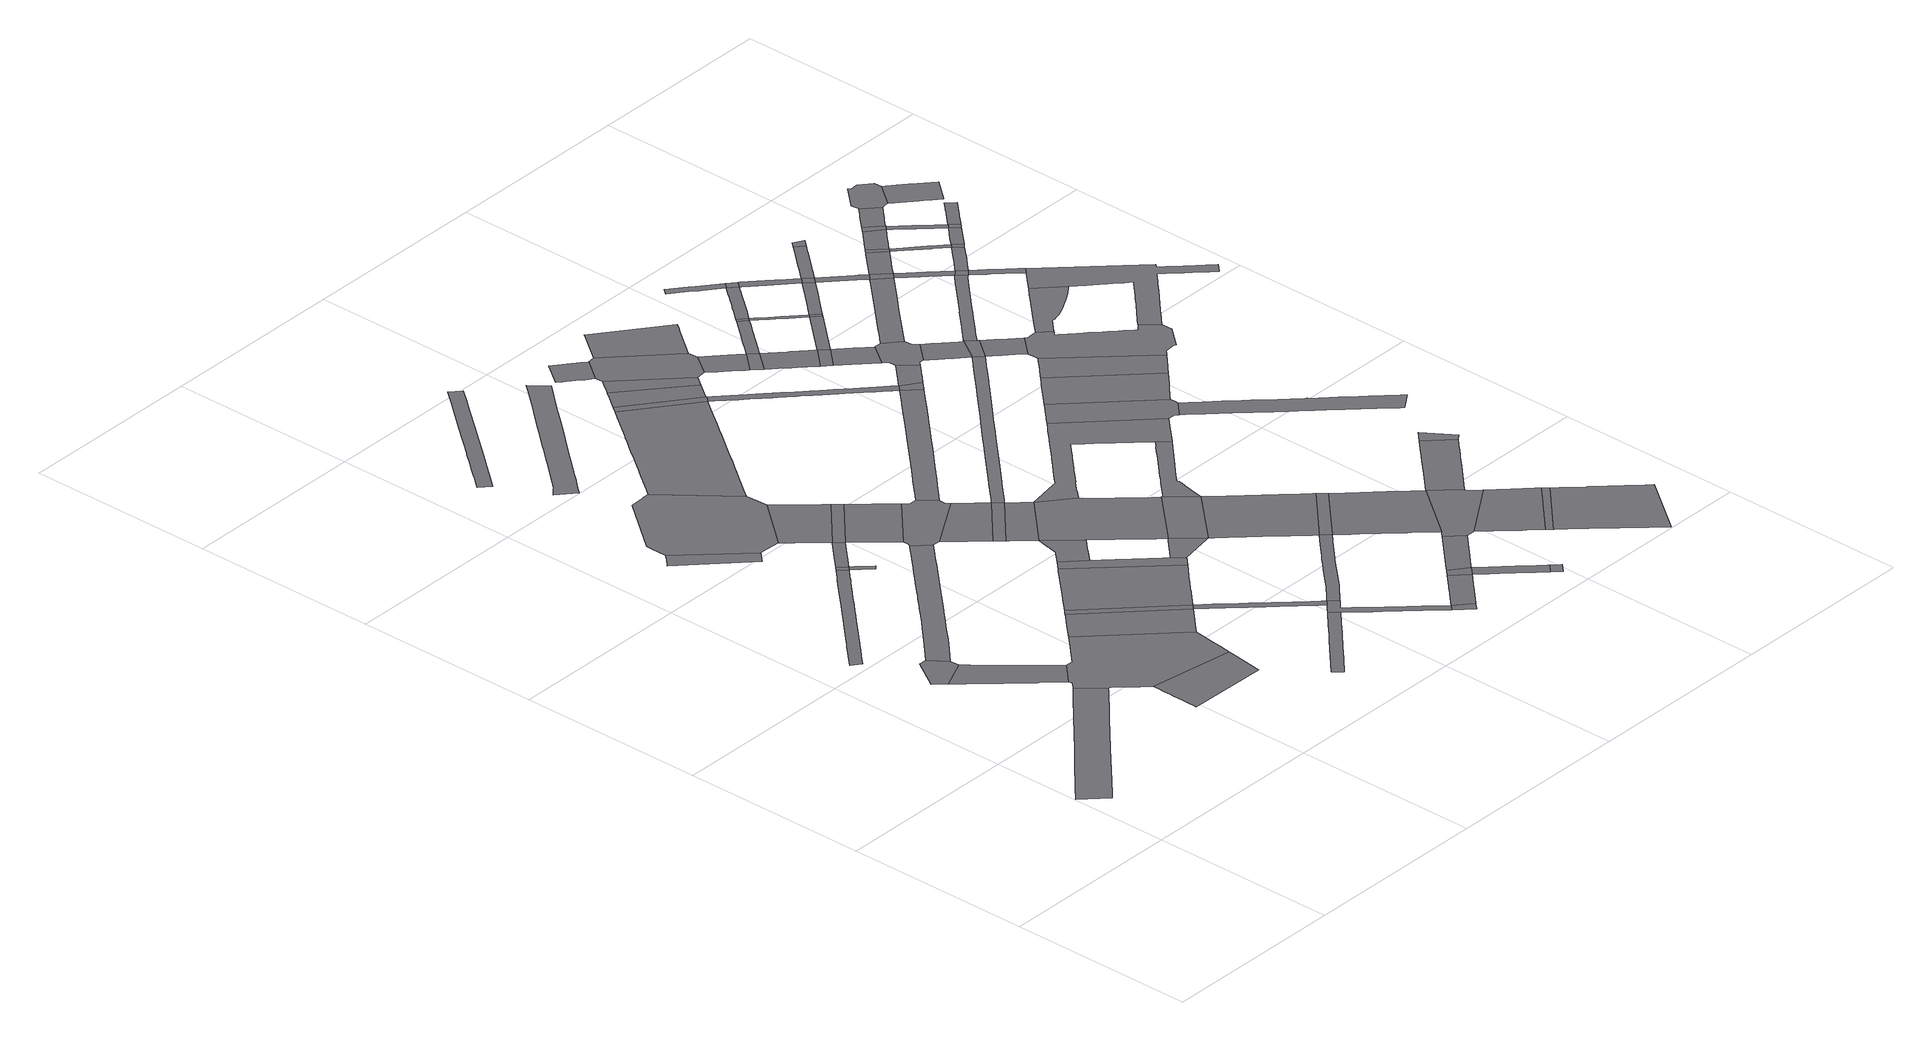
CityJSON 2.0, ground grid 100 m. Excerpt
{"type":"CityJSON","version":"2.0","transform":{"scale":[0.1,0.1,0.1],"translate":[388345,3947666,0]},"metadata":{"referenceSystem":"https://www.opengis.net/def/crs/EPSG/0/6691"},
"CityObjects":{
"road1":{"type":"Road","attributes":{"RoadStructureAttribute.sectionType":"1"},"geometry":[{"type":"MultiSurface","lod":"1","boundaries":[[[0,1,2,3,4,5,6,7,8,9,10,11,12,13,14,15,16,17,18,19,20,21,22]]]}]},
"road2":{"type":"Road","geometry":[{"type":"MultiSurface","lod":"1","boundaries":[[[23,24,25,26,27,28,29]]]}]},
"road3":{"type":"Road","attributes":{"RoadStructureAttribute.sectionType":"1"},"geometry":[{"type":"MultiSurface","lod":"1","boundaries":[[[30,31,32,33,34,35,36,37,38,39,28,27,40,41,42,43,44,45,46]]]}]},
"road4":{"type":"Road","attributes":{"RoadStructureAttribute.sectionType":"1"},"geometry":[{"type":"MultiSurface","lod":"1","boundaries":[[[47,48,49,50,51,52,53,54,55,56,57,58,59,60,61,62,63,64,65,66,67,68,69,70,71,72,73,74,75,76,77,78,79,80,81,82,83,84,85,86,87,88]]]}]},
"road5":{"type":"Road","attributes":{"function":"3"},"geometry":[{"type":"MultiSurface","lod":"1","boundaries":[[[89,90,91,92,93,94,95,96,97,98]]]}]},
"road6":{"type":"Road","geometry":[{"type":"MultiSurface","lod":"1","boundaries":[[[99,100,101,102,103,104,105,106,107,108,109,110,111,112,113,114,115,116,117]]]}]},
"road7":{"type":"Road","geometry":[{"type":"MultiSurface","lod":"1","boundaries":[[[118,119,120,121,122,46,45,123,124,125,126,0,22,127,128,129,130,131,132,133,134,135,99,117,136,137,138,139,140]]]}]},
"road8":{"type":"Road","attributes":{"RoadStructureAttribute.sectionType":"1"},"geometry":[{"type":"MultiSurface","lod":"1","boundaries":[[[141,142,143,144,145,146,147,148,149,150,151,152,153,154,155,156,157,158,159,160,161,162,163,164,165,166,167,168,169,23,29,170,171,172,173,174,175,176,177,178,179,180,181,182,183,184]]]}]},
"road9":{"type":"Road","geometry":[{"type":"MultiSurface","lod":"1","boundaries":[[[185,47,88,186]]]}]},
"road10":{"type":"Road","geometry":[{"type":"MultiSurface","lod":"1","boundaries":[[[187,188,189,190,191,186,88]]]}]},
"road11":{"type":"Road","geometry":[{"type":"MultiSurface","lod":"1","boundaries":[[[192,193,194,195,196,197,198,199,89,98,200,201,202,203]]]}]},
"road12":{"type":"Road","attributes":{"function":"3","RoadStructureAttribute.sectionType":"1"},"geometry":[{"type":"MultiSurface","lod":"1","boundaries":[[[204,205,206,207,185,186,208,209,210,211]]]}]},
"road13":{"type":"Road","attributes":{"RoadStructureAttribute.sectionType":"1"},"geometry":[{"type":"MultiSurface","lod":"1","boundaries":[[[212,213,214,215,216,217,118,140,218,219,220,221]]]}]},
"road14":{"type":"Road","geometry":[{"type":"MultiSurface","lod":"1","boundaries":[[[222,223,212,221,224,225]]]}]},
"road15":{"type":"Road","attributes":{"function":"3","RoadStructureAttribute.sectionType":"1"},"geometry":[{"type":"MultiSurface","lod":"1","boundaries":[[[226,227,228,229,230,231,232,233,234,202,201,235,236,237,238,239,240,241]]]}]},
"road16":{"type":"Road","attributes":{"RoadStructureAttribute.sectionType":"1"},"geometry":[{"type":"MultiSurface","lod":"1","boundaries":[[[242,243,244,245,246,247,248,249,250,251,252,253,254,255,256,257,258,259,260,261,262,263,264,265,266]]]}]},
"road17":{"type":"Road","geometry":[{"type":"MultiSurface","lod":"1","boundaries":[[[267,241,240,204,211,268]]]}]},
"road18":{"type":"Road","attributes":{"RoadStructureAttribute.sectionType":"1"},"geometry":[{"type":"MultiSurface","lod":"1","boundaries":[[[269,270,271,272,273,274,275,276,277,278,279,280,281,282,283,284,285,286,287,288,289,290,291,292]]]}]},
"road19":{"type":"Road","geometry":[{"type":"MultiSurface","lod":"1","boundaries":[[[293,294,295,296,297,298,299,300,222,225,301,302,303,304,305,306,307,308,309]]]}]},
"road20":{"type":"Road","attributes":{"function":"3","RoadStructureAttribute.sectionType":"1"},"geometry":[{"type":"MultiSurface","lod":"1","boundaries":[[[310,311,312,313,314,315,316,317,318,319,320,321,268,211]]]}]},
"road21":{"type":"Road","attributes":{"RoadStructureAttribute.sectionType":"1"},"geometry":[{"type":"MultiSurface","lod":"1","boundaries":[[[322,323,324,325,326,327,328,329,330,331,332,333,334,335,336,337,338,339,340,341,342,343,344,345,346,347,348,349,350,351,352,353,354,355,356,357,358,359,360,361,362,363,364]]]}]},
"road22":{"type":"Road","attributes":{"RoadStructureAttribute.sectionType":"1"},"geometry":[{"type":"MultiSurface","lod":"1","boundaries":[[[365,366,367,368,369,370,371,372,373,374,375,376,377,378,379,380,381,382,383,384,385,386,387,388,389,390,391,392,393,394,395,396,397,398,399,224,221]]]}]},
"road23":{"type":"Road","geometry":[{"type":"MultiSurface","lod":"1","boundaries":[[[400,401,402,315,314,403,404,405,141,184,406,407,408,409,410]]]}]},
"road24":{"type":"Road","attributes":{"RoadStructureAttribute.sectionType":"1"},"geometry":[{"type":"MultiSurface","lod":"1","boundaries":[[[411,293,309,412,413,414,415,416,417,418,419,420,421,422,423,424,425,426,427,428,429,430,431]]]}]},
"road25":{"type":"Road","attributes":{"RoadStructureAttribute.sectionType":"1"},"geometry":[{"type":"MultiSurface","lod":"1","boundaries":[[[432,433,434,435,436,437,438,439,440,411,431,441,442,443,444,445,446,447,448,449]]]}]},
"road26":{"type":"Road","attributes":{"function":"3","RoadStructureAttribute.sectionType":"1"},"geometry":[{"type":"MultiSurface","lod":"1","boundaries":[[[450,451,452,453,454,455,456,457,407,406,458,459,460,461]]]}]},
"road27":{"type":"Road","attributes":{"RoadStructureAttribute.sectionType":"1"},"geometry":[{"type":"MultiSurface","lod":"1","boundaries":[[[462,463,464,465,466,467,468,469,470,471,472,473,474,475,476,477,478,479,480,481,482,483,192,203,484,485,486,487,488,489,490,491,492,493,494,495,496,497,498,499]]]}]},
"road28":{"type":"Road","geometry":[{"type":"MultiSurface","lod":"1","boundaries":[[[461,460,500,501,502,503]]]}]},
"road29":{"type":"Road","attributes":{"function":"3","RoadStructureAttribute.sectionType":"1"},"geometry":[{"type":"MultiSurface","lod":"1","boundaries":[[[504,505,506,502,501,507,508,509,510,432,511]]]}]},
"road30":{"type":"Road","geometry":[{"type":"MultiSurface","lod":"1","boundaries":[[[382,381,512,269,292,513,514,515,516,517,518,519,520,521,522,523,524,525,526,527,528,529,530,531,532,533,534]]]}]},
"road31":{"type":"Road","attributes":{"RoadStructureAttribute.sectionType":"1"},"geometry":[{"type":"MultiSurface","lod":"1","boundaries":[[[535,536,537,538,539,413,412,540,541,542]]]}]},
"road32":{"type":"Road","geometry":[{"type":"MultiSurface","lod":"1","boundaries":[[[520,519,543,544,545]]]}]},
"road33":{"type":"Road","geometry":[{"type":"MultiSurface","lod":"1","boundaries":[[[511,432,449,546,547,548,549,550,551,552,553,554,555,556,557,535,558,559,560,561,562,563,564,565,566]]]}]},
"road34":{"type":"Road","attributes":{"RoadStructureAttribute.sectionType":"1"},"geometry":[{"type":"MultiSurface","lod":"1","boundaries":[[[567,568,569,570,571,572,573,574,575,576,577,578,579,580,581,582,534,533,583,584,585,586,587,588,589,590,591,592,593]]]}]},
"road35":{"type":"Road","geometry":[{"type":"MultiSurface","lod":"1","boundaries":[[[594,462,499,595,596]]]}]},
"road36":{"type":"Road","attributes":{"RoadStructureAttribute.sectionType":"1"},"geometry":[{"type":"MultiSurface","lod":"1","boundaries":[[[597,598,599,600,601,602,520,545,603,604,605,606,607,608]]]}]},
"road37":{"type":"Road","attributes":{"function":"3","RoadStructureAttribute.sectionType":"1"},"geometry":[{"type":"MultiSurface","lod":"1","boundaries":[[[609,610,611,612,594,596,613]]]}]},
"road38":{"type":"Road","attributes":{"RoadStructureAttribute.sectionType":"1"},"geometry":[{"type":"MultiSurface","lod":"1","boundaries":[[[614,615,616,617,618,619,620,621,622,623]]]}]},
"road39":{"type":"Road","geometry":[{"type":"MultiSurface","lod":"1","boundaries":[[[624,558,535,542,625,626]]]}]},
"road40":{"type":"Road","attributes":{"function":"3"},"geometry":[{"type":"MultiSurface","lod":"1","boundaries":[[[627,628,629,630,609,613,631,632]]]}]},
"road41":{"type":"Road","attributes":{"RoadStructureAttribute.sectionType":"1"},"geometry":[{"type":"MultiSurface","lod":"1","boundaries":[[[633,634,635,636,637,638,639,640,641,642,643,644,645,646,647,410,409,648,649,650,651,652,653,654,655,656,657,658,659,660,661,662,663,664]]]}]},
"road42":{"type":"Road","geometry":[{"type":"MultiSurface","lod":"1","boundaries":[[[665,597,608,666]]]}]},
"road43":{"type":"Road","geometry":[{"type":"MultiSurface","lod":"1","boundaries":[[[667,623,622,668,627,632,669,670,671]]]}]},
"road44":{"type":"Road","attributes":{"function":"3","RoadStructureAttribute.sectionType":"1"},"geometry":[{"type":"MultiSurface","lod":"1","boundaries":[[[672,673,674,675,676,677,678,679,625,542,680,681,682,683,684,685,686,687,688,689,690,691,692,693,694,695,696,697,698,699,700]]]}]},
"road45":{"type":"Road","attributes":{"RoadStructureAttribute.sectionType":"1"},"geometry":[{"type":"MultiSurface","lod":"1","boundaries":[[[701,702,703,704,705,666,608,706,707,708,709,710,711,712,713,714]]]}]},
"road46":{"type":"Road","attributes":{"RoadStructureAttribute.sectionType":"1"},"geometry":[{"type":"MultiSurface","lod":"1","boundaries":[[[715,716,717,665,666,718,719,720]]]}]},
"road47":{"type":"Road","attributes":{"RoadStructureAttribute.sectionType":"1"},"geometry":[{"type":"MultiSurface","lod":"1","boundaries":[[[721,722,723,724,725,726,727,728,729,730,731,732,733,734,735,736,737,738,739,740,741,595,499,742,743,744,745,746,747,748,749,750,751,752,753,754,755,756,757,758,759,760,761,762,763,764,765,633,766]]]}]},
"road48":{"type":"Road","geometry":[{"type":"MultiSurface","lod":"1","boundaries":[[[767,700,699,567,593,768]]]}]},
"road49":{"type":"Road","geometry":[{"type":"MultiSurface","lod":"1","boundaries":[[[714,713,769,770]]]}]},
"road50":{"type":"Road","attributes":{"RoadStructureAttribute.sectionType":"1"},"geometry":[{"type":"MultiSurface","lod":"1","boundaries":[[[771,772,773,774,775,776,777,778,779,780,781,782,783,784,785,786,787,788,789,790,791,792,461,503,793,794,795,796,797,798,799,800,801,802,803,804,805,806,807,808,809,810,811,812,813,814,815,816,817]]]}]},
"road51":{"type":"Road","attributes":{"RoadStructureAttribute.sectionType":"1"},"geometry":[{"type":"MultiSurface","lod":"1","boundaries":[[[818,819,820,821,822,823,824,825,826,827,828,829,830,831,832,833,834,835,836,511,566,837,838,839,840,841,842,843,844,845,846,847,848,849,850,851,852,853,854,855,856,857,858,859,860,861,862,863,864,865,866,867,868,869,870,871]]]}]},
"road52":{"type":"Road","attributes":{"RoadStructureAttribute.sectionType":"1"},"geometry":[{"type":"MultiSurface","lod":"1","boundaries":[[[866,872,873,874,875,876,877,878,879,880,881,882,883,884,885,886,887,888,889,890,626,625,891,892,893,894,895,896,897,898,899,900,901,902,903,867]]]}]},
"road53":{"type":"Road","attributes":{"function":"3"},"geometry":[{"type":"MultiSurface","lod":"1","boundaries":[[[904,905,906,907,908,667,671,909,910,911,912,913,914,915]]]}]},
"road54":{"type":"Road","attributes":{"RoadStructureAttribute.sectionType":"1"},"geometry":[{"type":"MultiSurface","lod":"1","boundaries":[[[916,917,918,919,920,921,670,669,922,923,924,925,926,927,928,929]]]}]},
"road55":{"type":"Road","attributes":{"RoadStructureAttribute.sectionType":"1"},"geometry":[{"type":"MultiSurface","lod":"1","boundaries":[[[930,931,932,933,934,935,936,937,938,939,940,941,942,943,768,593]]]}]},
"road56":{"type":"Road","geometry":[{"type":"MultiSurface","lod":"1","boundaries":[[[929,928,944,945,946]]]}]},
"road57":{"type":"Road","attributes":{"RoadStructureAttribute.sectionType":"1"},"geometry":[{"type":"MultiSurface","lod":"1","boundaries":[[[947,948,949,950,951,946,945,952,953,954,955,956,957,958,959,960]]]}]},
"road58":{"type":"Road","geometry":[{"type":"MultiSurface","lod":"1","boundaries":[[[766,633,664,961,962,963,964]]]}]},
"road59":{"type":"Road","geometry":[{"type":"MultiSurface","lod":"1","boundaries":[[[960,959,965,966,967,968]]]}]},
"road60":{"type":"Road","geometry":[{"type":"MultiSurface","lod":"1","boundaries":[[[937,936,969,715,720,970,971,972,973,974]]]}]},
"road61":{"type":"Road","attributes":{"RoadStructureAttribute.sectionType":"1"},"geometry":[{"type":"MultiSurface","lod":"1","boundaries":[[[975,976,977,978,929,946,979,980,981,982,983,984,985]]]}]},
"road62":{"type":"Road","attributes":{"RoadStructureAttribute.sectionType":"1"},"geometry":[{"type":"MultiSurface","lod":"1","boundaries":[[[986,987,964,963,988,989,990,991,992]]]}]},
"road63":{"type":"Road","attributes":{"RoadStructureAttribute.sectionType":"1"},"geometry":[{"type":"MultiSurface","lod":"1","boundaries":[[[993,994,995,996,997,968,967,998,999,1000,1001,1002,1003]]]}]},
"road64":{"type":"Road","attributes":{"function":"3","RoadStructureAttribute.sectionType":"1"},"geometry":[{"type":"MultiSurface","lod":"1","boundaries":[[[1004,1005,1006,972,971,1007,1008,1009,1010,1011,1012,1013,1014]]]}]},
"road65":{"type":"Road","geometry":[{"type":"MultiSurface","lod":"1","boundaries":[[[1015,1016,1017,1018,1019,1020,1021,1022,1023,818,871,1024,1025,1026,1027,1028,1029]]]}]},
"road66":{"type":"Road","geometry":[{"type":"MultiSurface","lod":"1","boundaries":[[[1030,975,985,1031]]]}]},
"road67":{"type":"Road","geometry":[{"type":"MultiSurface","lod":"1","boundaries":[[[1032,1003,1002,1033,1034,986,992,1035,1036,1037,1038,1039,1040]]]}]},
"road68":{"type":"Road","geometry":[{"type":"MultiSurface","lod":"1","boundaries":[[[1014,1013,1041,1042]]]}]},
"road69":{"type":"Road","attributes":{"RoadStructureAttribute.sectionType":"1"},"geometry":[{"type":"MultiSurface","lod":"1","boundaries":[[[1043,1044,960,968,1045,1046,1047]]]}]},
"road70":{"type":"Road","geometry":[{"type":"MultiSurface","lod":"1","boundaries":[[[1048,1049,1050,1051,1052,1031,985,1053,1054,1055,1056,1057,1058,1059,1060,1061]]]}]},
"road71":{"type":"Road","attributes":{"RoadStructureAttribute.sectionType":"1"},"geometry":[{"type":"MultiSurface","lod":"1","boundaries":[[[1062,1063,1064,1065,1066,1067,1068,1069,1070,1071,1030,1031,1072,1073,1074,1075,1076,1077,1078,1079,1080,1081,1082,1083,1084,1085,1086]]]}]},
"road72":{"type":"Road","attributes":{"RoadStructureAttribute.sectionType":"1"},"geometry":[{"type":"MultiSurface","lod":"1","boundaries":[[[1087,1088,1089,1037,1036,1090,1091,1092,1093,1094,1095,1096,1097,1098,771,1099]]]}]},
"road73":{"type":"Road","attributes":{"RoadStructureAttribute.sectionType":"1"},"geometry":[{"type":"MultiSurface","lod":"1","boundaries":[[[1100,1101,1102,1015,1029,1103,1104,1105,1106,1107]]]}]},
"road74":{"type":"Road","attributes":{"function":"3","RoadStructureAttribute.sectionType":"1"},"geometry":[{"type":"MultiSurface","lod":"1","boundaries":[[[1108,1109,1110,1111,1112,1113,1114,1115,1116,1117,1118,1042,1041,1119,1120,1121,1122,1123,1124,1125,1126,1127,1128]]]}]},
"road75":{"type":"Road","attributes":{"RoadStructureAttribute.sectionType":"1"},"geometry":[{"type":"MultiSurface","lod":"1","boundaries":[[[1129,1130,1131,1132,1133,1134,1135,1136,1137,1138,1139,1140,1062,1141]]]}]},
"road76":{"type":"Road","geometry":[{"type":"MultiSurface","lod":"1","boundaries":[[[1061,1060,1043,1047,1142]]]}]},
"road77":{"type":"Road","attributes":{"RoadStructureAttribute.sectionType":"1"},"geometry":[{"type":"MultiSurface","lod":"1","boundaries":[[[1143,1144,1145,1146,1147,1148,1149,1150,1151,1152,937,974,1153,1154,1155,1156,1157,1158,1159,1160,1161,1162,1163,1164,1165]]]}]},
"road78":{"type":"Road","geometry":[{"type":"MultiSurface","lod":"1","boundaries":[[[1166,1099,771,817,1167,1168,1169]]]}]},
"road79":{"type":"Road","geometry":[{"type":"MultiSurface","lod":"1","boundaries":[[[1141,1062,1086,1170]]]}]},
"road80":{"type":"Road","geometry":[{"type":"MultiSurface","lod":"1","boundaries":[[[1171,1172,1167,817,1173,1174,1175,1176,1177,1178]]]}]},
"road81":{"type":"Road","attributes":{"RoadStructureAttribute.sectionType":"1"},"geometry":[{"type":"MultiSurface","lod":"1","boundaries":[[[1179,1180,1181,1182,1183,1184,1061,1142,1185,1186,1187,1188]]]}]},
"road82":{"type":"Road","attributes":{"RoadStructureAttribute.sectionType":"1"},"geometry":[{"type":"MultiSurface","lod":"1","boundaries":[[[1189,1190,1191,1192,1193,1194,1195,1100,1107,1196,1197,1198,1199]]]}]},
"road83":{"type":"Road","attributes":{"RoadStructureAttribute.sectionType":"1"},"geometry":[{"type":"MultiSurface","lod":"1","boundaries":[[[1200,1201,1202,1203,1204,1205,1170,1086,1206,1207,1208,1209,1210,1211,1212,1213,1179,1214]]]}]},
"road84":{"type":"Road","attributes":{"RoadStructureAttribute.sectionType":"1"},"geometry":[{"type":"MultiSurface","lod":"1","boundaries":[[[1215,1216,1217,1218,1219,1220,1221,1032,1040,1222,1223,1224,1225,1226,1227,1228]]]}]},
"road85":{"type":"Road","attributes":{"RoadStructureAttribute.sectionType":"1"},"geometry":[{"type":"MultiSurface","lod":"1","boundaries":[[[1229,1230,1231,1232,1233,1234,1235,1236,1237,1238,1239,1240,1241,1242,1243,1244,1245,1246,1247,1248,1249,1250,1251,1252,1026,1025,1253,1254,1255,1256,1257,1258,1259,1260,1261,1262,1263,1264,1265,1266,1267,1268,1269,1270,1271,1272,1273]]]}]},
"road86":{"type":"Road","geometry":[{"type":"MultiSurface","lod":"1","boundaries":[[[1274,1275,1143,1165,1276]]]}]},
"road87":{"type":"Road","geometry":[{"type":"MultiSurface","lod":"1","boundaries":[[[1214,1179,1188,1277]]]}]},
"road88":{"type":"Road","geometry":[{"type":"MultiSurface","lod":"1","boundaries":[[[1278,1279,1178,1177,1280,1281,1189,1199,1282,1283,1284,1285,1286,1287,1288,1289,1290,1291,1292,1293,1294,1295,1296,1297,1298,1299,1300,1301,1302,1303,1304,1305,1306,1307,1308,1309]]]}]},
"road89":{"type":"Road","attributes":{"RoadStructureAttribute.sectionType":"1"},"geometry":[{"type":"MultiSurface","lod":"1","boundaries":[[[1310,1311,1312,1277,1188,1313,1314,1315,1215,1316]]]}]},
"road90":{"type":"Road","attributes":{"RoadStructureAttribute.sectionType":"1"},"geometry":[{"type":"MultiSurface","lod":"1","boundaries":[[[1317,1318,1319,1320,1321,1322,1323,1324,1325,1326,1327,1166,1169,1328,1329,1330,1331,1332,1333,1334,1335,1336,1337,1338,1339,1340,1341]]]}]},
"road91":{"type":"Road","attributes":{"RoadStructureAttribute.sectionType":"1"},"geometry":[{"type":"MultiSurface","lod":"1","boundaries":[[[1342,1343,1344,1345,1346,1347,1348,1214,1277,1349,1350,1351,1352,1353,1354,1355,1356]]]}]},
"road92":{"type":"Road","geometry":[{"type":"MultiSurface","lod":"1","boundaries":[[[1316,1215,1228,1357]]]}]},
"road93":{"type":"Road","attributes":{"RoadStructureAttribute.sectionType":"1"},"geometry":[{"type":"MultiSurface","lod":"1","boundaries":[[[1358,1359,1360,1361,1362,1363,1309,1308,1364,1365,1366,1367,1368,1369,1370,1371,1372,1373,1374,1375,1376,1377]]]}]},
"road94":{"type":"Road","attributes":{"RoadStructureAttribute.sectionType":"1"},"geometry":[{"type":"MultiSurface","lod":"1","boundaries":[[[1378,1379,1380,1381,1357,1228,1382,1383,1384,1385,1386,1387,1388,1317,1389]]]}]},
"road95":{"type":"Road","geometry":[{"type":"MultiSurface","lod":"1","boundaries":[[[1390,1342,1356,1391]]]}]},
"road96":{"type":"Road","attributes":{"RoadStructureAttribute.sectionType":"1"},"geometry":[{"type":"MultiSurface","lod":"1","boundaries":[[[1392,1393,1394,1395,1396,1316,1357,1397,1398,1399,1400,1401]]]}]},
"road97":{"type":"Road","geometry":[{"type":"MultiSurface","lod":"1","boundaries":[[[1389,1317,1341,1402]]]}]},
"road98":{"type":"Road","geometry":[{"type":"MultiSurface","lod":"1","boundaries":[[[1403,1404,1392,1401,1405]]]}]},
"road99":{"type":"Road","attributes":{"RoadStructureAttribute.sectionType":"1"},"geometry":[{"type":"MultiSurface","lod":"1","boundaries":[[[1406,1407,1408,1409,1410,1411,1402,1341,1412,1413,1414,1415,1416,1417,1418,1419,1420,1421]]]}]},
"road100":{"type":"Road","attributes":{"RoadStructureAttribute.sectionType":"1"},"geometry":[{"type":"MultiSurface","lod":"1","boundaries":[[[1422,1423,1424,1425,1403,1405,1426,1427,1428,1429,1430]]]}]},
"road101":{"type":"Road","attributes":{"RoadStructureAttribute.sectionType":"1"},"geometry":[{"type":"MultiSurface","lod":"1","boundaries":[[[1431,1432,1433,1434,1435,1389,1402,1436,1437,1438]]]}]},
"road102":{"type":"Road","attributes":{"RoadStructureAttribute.sectionType":"1"},"geometry":[{"type":"MultiSurface","lod":"1","boundaries":[[[1439,1440,1441,1442,1443,1444,1445,1405,1401,1446,1447,1448,1449,1450,1451,1452,1431,1453]]]}]},
"road103":{"type":"Road","geometry":[{"type":"MultiSurface","lod":"1","boundaries":[[[1454,1455,1422,1430,1456,1457]]]}]},
"road104":{"type":"Road","geometry":[{"type":"MultiSurface","lod":"1","boundaries":[[[1453,1431,1438,1458]]]}]},
"road105":{"type":"Road","attributes":{"RoadStructureAttribute.sectionType":"1"},"geometry":[{"type":"MultiSurface","lod":"1","boundaries":[[[1459,1460,1461,1454,1457,1462,1463,1464,1465,1466,1467]]]}]},
"road106":{"type":"Road","geometry":[{"type":"MultiSurface","lod":"1","boundaries":[[[1421,1420,1468,1358,1377,1469,1470,1471,1472,1473,1474,1475,1476,1477,1478,1479,1480,1481,1482,1483,1484,1289,1288,1485,1486,1487,1488,1489,1490,1491,1492,1493,1494,1495,1496,1497,1498,1499,1500,1501,1502,1503,1504,1505,1506,1507,1508,1509]]]}]},
"road107":{"type":"Road","attributes":{"RoadStructureAttribute.sectionType":"1"},"geometry":[{"type":"MultiSurface","lod":"1","boundaries":[[[1510,1511,1512,1513,1514,1456,1430,1515,1516,1517,1518,1519,1520,1521]]]}]},
"road108":{"type":"Road","attributes":{"RoadStructureAttribute.sectionType":"1"},"geometry":[{"type":"MultiSurface","lod":"1","boundaries":[[[1520,1522,1523,1524,1453,1458,1525,1526]]]}]},
"road109":{"type":"Road","geometry":[{"type":"MultiSurface","lod":"1","boundaries":[[[1521,1520,1526,1527,1528]]]}]},
"road110":{"type":"Road","geometry":[{"type":"MultiSurface","lod":"1","boundaries":[[[1529,1530,1531,1532,1533,1459,1467,1534,1535,1536,1537,1538]]]}]},
"road111":{"type":"Road","attributes":{"RoadStructureAttribute.sectionType":"1"},"geometry":[{"type":"MultiSurface","lod":"1","boundaries":[[[1539,1540,1541,1542,1543,1544,1545,1546,1547,1548,1521,1528,1549,1550,1551,1552]]]}]},
"road112":{"type":"Road","attributes":{"RoadStructureAttribute.sectionType":"1"},"geometry":[{"type":"MultiSurface","lod":"1","boundaries":[[[1553,1554,1555,1536,1535,1556,1557,1558,1559,1560,1561,1562,1563,1564]]]}]}
},
"vertices":[
[725,1170,0],[691,1139,0],[659,1111,0],[545,1009,0],[432,909,0],[333,820,0],[280,773,0],[227,726,0],[102,614,0],[66,583,0],[31,551,0],[7,530,0],[127,409,0],[146,427,0],[239,511,0],[304,571,0],[444,698,0],[542,786,0],[640,875,0],[657,890,0],[674,906,0],[812,1029,0],[833,1048,0],
[462,1843,0],[433,1843,0],[421,1843,0],[322,1689,0],[376,1630,0],[532,1703,0],[531,1752,0],
[837,1348,0],[822,1366,0],[805,1385,0],[769,1426,0],[725,1478,0],[664,1548,0],[658,1556,0],[609,1613,0],[566,1663,0],[536,1698,0],[432,1569,0],[493,1503,0],[550,1442,0],[657,1326,0],[662,1321,0],[754,1226,0],[857,1326,0],
[781,2668,0],[737,2624,0],[718,2606,0],[695,2583,0],[676,2565,0],[659,2547,0],[562,2448,0],[346,2230,0],[331,2214,0],[321,2204,0],[311,2194,0],[258,2139,0],[200,2079,0],[248,2042,0],[257,2052,0],[297,2093,0],[304,2100,0],[326,2123,0],[332,2129,0],[366,2164,0],[374,2172,0],[387,2186,0],[430,2229,0],[512,2312,0],[515,2315,0],[561,2362,0],[568,2369,0],[576,2377,0],[626,2428,0],[632,2434,0],[675,2478,0],[684,2487,0],[719,2522,0],[729,2532,0],[737,2540,0],[748,2551,0],[766,2568,0],[767,2570,0],[784,2587,0],[816,2619,0],[823,2625,0],[823,2626,0],
[364,3348,0],[354,3339,0],[350,3334,0],[331,3315,0],[311,3294,0],[300,3283,0],[616,2979,0],[627,2990,0],[651,3014,0],[667,3031,0],
[983,902,0],[983,883,0],[983,882,0],[983,881,0],[982,827,0],[981,803,0],[981,775,0],[980,724,0],[980,718,0],[979,667,0],[979,653,0],[978,636,0],[1409,628,0],[1425,738,0],[1431,782,0],[1432,789,0],[1433,795,0],[1434,800,0],[1439,837,0],
[1048,1479,0],[1026,1456,0],[1012,1442,0],[964,1393,0],[897,1324,0],[755,1225,0],[758,1222,0],[758,1204,0],[739,1183,0],[839,1048,0],[845,1047,0],[847,1047,0],[848,1047,0],[850,1046,0],[871,1023,0],[933,956,0],[941,947,0],[964,923,0],[1443,865,0],[1447,895,0],[1448,901,0],[1453,934,0],[1471,1065,0],
[1163,2551,0],[1137,2525,0],[1127,2515,0],[1105,2492,0],[1089,2475,0],[1030,2415,0],[999,2384,0],[970,2353,0],[940,2323,0],[891,2272,0],[881,2262,0],[876,2256,0],[859,2239,0],[855,2235,0],[844,2224,0],[801,2179,0],[790,2167,0],[787,2165,0],[756,2133,0],[741,2117,0],[704,2079,0],[670,2045,0],[564,1942,0],[556,1934,0],[554,1932,0],[529,1908,0],[516,1895,0],[512,1891,0],[502,1882,0],[566,1786,0],[606,1825,0],[668,1886,0],[728,1948,0],[778,1999,0],[803,2024,0],[811,2033,0],[866,2089,0],[916,2141,0],[995,2222,0],[1076,2305,0],[1117,2347,0],[1161,2392,0],[1206,2438,0],[1242,2475,0],
[799,2687,0],[842,2645,0],
[863,2587,0],[912,2541,0],[922,2550,0],[929,2557,0],[864,2623,0],
[709,3757,0],[691,3756,0],[677,3755,0],[673,3755,0],[671,3754,0],[589,3750,0],[364,3465,0],[364,3434,0],[682,3031,0],[786,3027,0],[998,3284,0],[994,3404,0],
[950,2840,0],[928,2817,0],[865,2753,0],[825,2712,0],[857,2660,0],[864,2667,0],[968,2773,0],[993,2798,0],
[1187,1621,0],[1152,1585,0],[1142,1575,0],[1122,1555,0],[1083,1515,0],[1050,1481,0],[1536,1130,0],[1545,1139,0],[1610,1205,0],[1612,1206,0],
[1212,1646,0],[1195,1629,0],[1637,1231,0],[1636,1231,0],
[1169,3093,0],[1113,3156,0],[1107,3163,0],[1099,3172,0],[1096,3175,0],[1055,3221,0],[1054,3221,0],[1047,3230,0],[1003,3279,0],[837,2970,0],[868,2936,0],[878,2924,0],[891,2910,0],[915,2883,0],[952,2842,0],[1197,3063,0],
[772,5038,0],[705,4956,0],[647,4886,0],[590,4818,0],[570,4794,0],[423,4616,0],[421,4615,0],[367,4549,0],[341,4518,0],[307,4477,0],[286,4451,0],[262,4423,0],[236,4391,0],[292,4344,0],[318,4376,0],[331,4392,0],[404,4480,0],[461,4548,0],[589,4702,0],[626,4747,0],[703,4840,0],[741,4885,0],[750,4896,0],[761,4910,0],[828,4991,0],
[1221,3037,0],[1237,3018,0],
[1994,716,0],[1916,644,0],[1885,615,0],[1881,611,0],[1856,588,0],[1856,587,0],[1839,572,0],[1830,564,0],[1818,553,0],[1620,368,0],[1616,364,0],[1656,320,0],[1661,324,0],[1735,393,0],[1741,399,0],[1816,468,0],[1838,489,0],[1846,496,0],[1863,513,0],[1896,543,0],[1905,552,0],[1906,552,0],[1968,610,0],[2035,672,0],
[1462,1903,0],[1456,1897,0],[1455,1895,0],[1448,1889,0],[1416,1856,0],[1306,1743,0],[1280,1717,0],[1258,1694,0],[1705,1300,0],[1715,1310,0],[1725,1321,0],[1732,1328,0],[1772,1368,0],[1804,1400,0],[1813,1409,0],[1850,1445,0],[1880,1475,0],
[1099,2679,0],[1136,2638,0],[1144,2629,0],[1164,2607,0],[1171,2599,0],[1414,2822,0],[1411,2825,0],[1399,2839,0],[1364,2878,0],[1331,2914,0],[1324,2922,0],[1264,2988,0],
[1054,4804,0],[1044,4790,0],[1029,4771,0],[927,4654,0],[887,4608,0],[831,4544,0],[790,4496,0],[698,4391,0],[698,4390,0],[625,4307,0],[599,4277,0],[575,4250,0],[496,4159,0],[485,4146,0],[483,4145,0],[483,4144,0],[474,4134,0],[470,4130,0],[463,4122,0],[459,4119,0],[416,4084,0],[508,4004,0],[527,4026,0],[558,4061,0],[581,4087,0],[626,4139,0],[645,4161,0],[649,4165,0],[696,4220,0],[701,4226,0],[709,4234,0],[712,4239,0],[714,4240,0],[780,4317,0],[844,4389,0],[885,4437,0],[908,4463,0],[909,4464,0],[977,4542,0],[1011,4581,0],[1069,4648,0],[1116,4701,0],[1124,4712,0],
[1613,1205,0],[1661,1156,0],[1692,1124,0],[1699,1116,0],[1700,1116,0],[1715,1100,0],[1772,1041,0],[1783,1030,0],[1789,1023,0],[1844,966,0],[1855,956,0],[1859,951,0],[1882,927,0],[1888,921,0],[1947,860,0],[2014,791,0],[2043,761,0],[2068,786,0],[2052,802,0],[2035,820,0],[2017,838,0],[1982,874,0],[1968,889,0],[1959,898,0],[1921,937,0],[1904,955,0],[1890,969,0],[1845,1016,0],[1818,1044,0],[1785,1077,0],[1756,1107,0],[1725,1140,0],[1718,1147,0],[1701,1165,0],[1638,1229,0],
[1466,2791,0],[1463,2792,0],[1440,2793,0],[1171,2568,0],[1171,2560,0],[1171,2559,0],[1283,2474,0],[1567,2652,0],[1551,2670,0],[1552,2708,0],[1480,2790,0],
[1507,1948,0],[1928,1522,0],[1875,1576,0],[1861,1591,0],[1856,1596,0],[1855,1597,0],[1852,1600,0],[1826,1626,0],[1804,1649,0],[1781,1672,0],[1753,1701,0],[1745,1709,0],[1738,1716,0],[1737,1718,0],[1699,1756,0],[1673,1782,0],[1654,1802,0],[1641,1815,0],[1622,1835,0],[1618,1838,0],[1614,1842,0],
[1591,2134,0],[1586,2111,0],[1577,2066,0],[1576,2066,0],[1574,2052,0],[1572,2044,0],[1570,2037,0],[1564,2006,0],[1556,1998,0],[1661,1892,0],[1670,1901,0],[1671,1903,0],[1689,1922,0],[1707,1940,0],[1733,1968,0],[1734,1969,0],[1735,1971,0],[1738,1974,0],
[1668,2540,0],[1644,2566,0],[1643,2568,0],[1623,2590,0],[1619,2594,0],[1595,2621,0],[1593,2623,0],[1568,2651,0],[1336,2416,0],[1369,2379,0],[1449,2291,0],[1694,2513,0],
[1148,4341,0],[1119,4302,0],[1037,4192,0],[1023,4174,0],[1006,4151,0],[1002,4146,0],[982,4119,0],[969,4102,0],[968,4101,0],[964,4096,0],[926,4045,0],[898,4007,0],[884,3988,0],[880,3983,0],[878,3980,0],[831,3918,0],[827,3913,0],[815,3897,0],[799,3876,0],[785,3857,0],[781,3852,0],[738,3795,0],[1040,3465,0],[1072,3508,0],[1078,3517,0],[1122,3575,0],[1139,3597,0],[1141,3601,0],[1144,3604,0],[1176,3647,0],[1218,3702,0],[1331,3855,0],[1348,3878,0],[1376,3915,0],[1423,3979,0],[1481,4057,0],[1491,4070,0],[1497,4079,0],
[1460,2279,0],[1489,2246,0],[1733,2468,0],[1737,2471,0],
[1813,2380,0],[1784,2412,0],[1742,2458,0],[1491,2244,0],[1499,2235,0],[1517,2216,0],[1556,2172,0],[1825,2367,0],
[2023,743,0],[2082,622,0],[2132,569,0],[2137,564,0],[2152,549,0],[2167,532,0],[2296,396,0],[2388,300,0],[2416,328,0],[2324,425,0],[2283,468,0],[2276,476,0],[2207,548,0],[2128,632,0],[2127,632,0],[2122,638,0],[2111,650,0],[2101,660,0],[2064,699,0],[2083,717,0],[2109,741,0],[2112,744,0],[2068,785,0],
[1996,1695,0],[1990,1690,0],[1983,1683,0],[1957,1657,0],[1886,1587,0],[2024,1540,0],[2107,1555,0],[2121,1558,0],
[2469,218,0],[2497,247,0],[2502,251,0],
[1747,1965,0],[1756,1955,0],[1814,1892,0],[1828,1876,0],[1855,1848,0],[1866,1836,0],[1886,1814,0],[1942,1753,0],[1947,1748,0],[1951,1743,0],[1958,1735,0],[1980,1712,0],[2244,1951,0],[2214,1984,0],[2179,2023,0],[2157,2047,0],[2101,2107,0],[2007,2210,0],[1987,2232,0],[1990,2235,0],[1987,2238,0],
[2477,1187,0],[2446,1158,0],[2367,1081,0],[2349,1063,0],[2343,1057,0],[2334,1049,0],[2329,1043,0],[2296,1010,0],[2267,980,0],[2264,977,0],[2177,888,0],[2161,871,0],[2145,857,0],[2110,824,0],[2101,815,0],[2096,811,0],[2146,775,0],[2171,799,0],[2202,828,0],[2260,887,0],[2310,939,0],[2343,973,0],[2364,994,0],[2372,1002,0],[2445,1074,0],[2518,1144,0],[2518,1145,0],
[1172,4373,0],[1525,4109,0],[1522,4112,0],
[2601,512,0],[2536,448,0],[2524,436,0],[2513,425,0],[2489,401,0],[2437,349,0],[2530,280,0],[2576,325,0],[2582,332,0],[2591,340,0],[2595,344,0],[2682,431,0],
[1249,4476,0],[1232,4454,0],[1220,4437,0],[1185,4390,0],[1586,4197,0],
[1369,4742,0],[1250,4837,0],[1161,4717,0],[1188,4695,0],[1200,4686,0],[1253,4643,0],[1257,4640,0],[1269,4630,0],[1307,4600,0],[1397,4720,0],
[2247,1954,0],[2369,1820,0],[2252,1949,0],
[1310,4557,0],[1296,4538,0],[1261,4492,0],[1252,4480,0],[1599,4215,0],[1627,4251,0],
[2152,3473,0],[2076,3395,0],[2070,3389,0],[2030,3348,0],[2025,3343,0],[1995,3311,0],[1896,3211,0],[1870,3185,0],[1686,2998,0],[1639,2951,0],[1607,2918,0],[1603,2915,0],[1564,2875,0],[1562,2873,0],[1512,2822,0],[1581,2737,0],[1643,2799,0],[1685,2841,0],[1717,2874,0],[1724,2880,0],[1764,2921,0],[1869,3026,0],[1904,3062,0],[1941,3098,0],[1946,3104,0],[2051,3210,0],[2061,3219,0],[2064,3222,0],[2074,3233,0],[2103,3263,0],[2172,3333,0],[2232,3395,0],
[2631,543,0],[2724,473,0],
[1438,4725,0],[1312,4560,0],[1676,4256,0],[1759,4370,0],[1754,4421,0],
[2730,1444,0],[2649,1528,0],[2648,1530,0],[2620,1558,0],[2512,1671,0],[2453,1732,0],[2416,1771,0],[2383,1805,0],[2122,1558,0],[2128,1552,0],[2141,1538,0],[2147,1532,0],[2151,1528,0],[2186,1491,0],[2242,1432,0],[2275,1398,0],[2286,1387,0],[2290,1383,0],[2294,1378,0],[2348,1322,0],[2365,1305,0],[2384,1285,0],[2411,1256,0],[2447,1219,0],[2452,1214,0],[2454,1211,0],[2461,1205,0],[2477,1188,0],[2737,1437,0],
[2974,220,0],[2903,292,0],[2898,297,0],[2869,326,0],[2738,459,0],[2737,375,0],[2807,304,0],[2822,289,0],[2859,251,0],[2862,248,0],[2890,220,0],[2931,178,0],[2936,173,0],[2978,215,0],
[2840,751,0],[2740,652,0],[2643,555,0],[2738,487,0],[2792,541,0],[2921,670,0],
[2174,3507,0],[2155,3526,0],[2130,3549,0],[2112,3565,0],[2106,3571,0],[2050,3622,0],[2001,3667,0],[1993,3675,0],[1960,3705,0],[1957,3708,0],[1916,3746,0],[1912,3750,0],[1881,3779,0],[1879,3781,0],[1878,3782,0],[1828,3828,0],[1826,3830,0],[1789,3864,0],[1780,3873,0],[1635,4006,0],[1547,4088,0],[1520,4059,0],[1604,3980,0],[1638,3950,0],[1641,3947,0],[1641,3946,0],[1677,3913,0],[1682,3909,0],[1708,3885,0],[1720,3873,0],[1732,3862,0],[1737,3858,0],[1794,3805,0],[1801,3798,0],[1814,3787,0],[1856,3747,0],[1877,3728,0],[1889,3717,0],[1944,3666,0],[1965,3646,0],[2058,3560,0],[2067,3552,0],[2070,3549,0],[2114,3508,0],[2128,3496,0],[2179,3502,0],
[2749,1423,0],[2778,1394,0],
[2978,131,0],[3021,173,0],
[2590,3410,0],[2549,3369,0],[2539,3359,0],[2517,3337,0],[2513,3333,0],[2472,3292,0],[2410,3230,0],[2386,3206,0],[2332,3152,0],[2226,3046,0],[2189,3009,0],[2168,2988,0],[2138,2958,0],[2088,2908,0],[2050,2870,0],[2005,2824,0],[1975,2795,0],[1865,2684,0],[1816,2636,0],[1814,2633,0],[1733,2552,0],[1714,2533,0],[1757,2491,0],[1762,2497,0],[1771,2506,0],[1789,2524,0],[1853,2588,0],[1863,2598,0],[1956,2691,0],[1961,2696,0],[2047,2782,0],[2112,2847,0],[2134,2869,0],[2167,2902,0],[2247,2982,0],[2273,3008,0],[2277,3012,0],[2452,3187,0],[2462,3197,0],[2470,3205,0],[2471,3206,0],[2479,3214,0],[2541,3276,0],[2571,3307,0],[2577,3312,0],[2578,3313,0],[2634,3370,0],
[2384,2773,0],[2355,2745,0],[2337,2727,0],[2287,2676,0],[2284,2673,0],[2250,2639,0],[2239,2627,0],[2178,2566,0],[2163,2551,0],[2160,2548,0],[2156,2544,0],[2148,2535,0],[2122,2510,0],[2092,2480,0],[2042,2430,0],[2030,2417,0],[2015,2402,0],[1998,2399,0],[1864,2374,0],[1994,2244,0],[2029,2278,0],[2028,2283,0],[2080,2335,0],[2081,2335,0],[2106,2360,0],[2144,2398,0],[2156,2410,0],[2170,2423,0],[2190,2443,0],[2216,2470,0],[2233,2487,0],[2247,2501,0],[2277,2532,0],[2306,2561,0],[2317,2572,0],[2323,2566,0],[2325,2564,0],[2343,2546,0],[2363,2525,0],[2392,2495,0],[2436,2450,0],[2450,2436,0],[2461,2424,0],[2505,2379,0],[2521,2363,0],[2559,2323,0],[2572,2310,0],[2585,2297,0],[2591,2290,0],[2645,2235,0],[2647,2236,0],[2698,2288,0],[2760,2352,0],[2784,2376,0],
[2586,2285,0],[2581,2280,0],[2563,2262,0],[2559,2259,0],[2535,2235,0],[2492,2191,0],[2458,2157,0],[2450,2149,0],[2446,2145,0],[2438,2137,0],[2380,2079,0],[2357,2055,0],[2344,2042,0],[2343,2041,0],[2314,2012,0],[2309,2007,0],[2306,2003,0],[2288,1986,0],[2260,1958,0],[2383,1886,0],[2394,1938,0],[2400,1964,0],[2400,1965,0],[2403,1980,0],[2395,1990,0],[2457,2051,0],[2500,2092,0],[2550,2142,0],[2564,2155,0],[2576,2167,0],[2640,2229,0],[2645,2234,0],
[1560,4887,0],[1551,4875,0],[1522,4837,0],[1516,4829,0],[1490,4794,0],[1812,4495,0],[1816,4501,0],[1855,4551,0],[1859,4557,0],[1874,4576,0],[1887,4593,0],[1910,4623,0],
[1904,4234,0],[1893,4245,0],[1883,4254,0],[1869,4267,0],[1863,4272,0],[1838,4296,0],[1721,4213,0],[1743,4193,0],[1768,4170,0],[1798,4142,0],[1813,4128,0],[1816,4125,0],[1830,4112,0],[1926,4214,0],
[2559,1102,0],[2578,1082,0],[2605,1054,0],[2743,910,0],[2759,894,0],[2771,881,0],[2868,780,0],[3090,1071,0],[3045,1118,0],[2983,1182,0],[2967,1199,0],[2836,1333,0],[2834,1335,0],[2833,1336,0],
[1874,4071,0],[1881,4065,0],[1969,4173,0],
[2106,4046,0],[2096,4056,0],[2075,4075,0],[2068,4081,0],[2067,4083,0],[1927,4022,0],[1955,3996,0],[1966,3985,0],[1974,3978,0],[2010,3944,0],[2021,3934,0],[2027,3929,0],[2070,3888,0],[2166,3990,0],
[2260,3424,0],[2271,3435,0],[2273,3437,0],[2180,3502,0],
[2091,3869,0],[2107,3854,0],[2114,3847,0],[2210,3950,0],
[2861,773,0],[2964,670,0],[2968,670,0],[3270,875,0],[3211,936,0],[3217,943,0],
[2109,4434,0],[2045,4357,0],[1991,4292,0],[1961,4256,0],[2000,4210,0],[2082,4307,0],[2091,4318,0],[2098,4327,0],[2125,4359,0],[2154,4394,0],[2155,4395,0],
[2305,3630,0],[2225,3547,0],[2302,3466,0],[2305,3469,0],[2332,3498,0],[2339,3504,0],[2379,3546,0],
[2299,3867,0],[2295,3870,0],[2291,3874,0],[2233,3928,0],[2210,3949,0],[2138,3825,0],[2139,3824,0],[2146,3818,0],[2178,3788,0],[2279,3694,0],[2362,3807,0],
[3441,700,0],[3439,702,0],[3361,782,0],[3093,540,0],[3096,537,0],[3115,518,0],[3123,509,0],[3138,493,0],[3189,440,0],[3197,432,0],[3458,682,0],
[2499,2890,0],[2481,2872,0],[2473,2863,0],[2470,2861,0],[2469,2859,0],[2467,2857,0],[2453,2843,0],[2445,2835,0],[2389,2778,0],[2824,2376,0],[2839,2361,0],[2914,2435,0],[2914,2451,0],[2913,2470,0],[2913,2479,0],
[2120,4447,0],[2167,4409,0],
[2402,3808,0],[2298,3676,0],[2304,3670,0],[2395,3562,0],[2423,3564,0],[2516,3666,0],[2492,3689,0],[2490,3698,0],[2488,3738,0],
[3222,405,0],[3484,655,0],
[2360,4204,0],[2180,4006,0],[2301,4049,0],[2301,4050,0],[2406,4164,0],
[2369,4220,0],[2277,4306,0],[2236,4344,0],[2232,4348,0],[2185,4392,0],[2184,4368,0],[2222,4333,0],[2224,4331,0],[2265,4294,0],[2281,4279,0],[2287,4273,0],[2357,4207,0],[2358,4206,0],[2372,4217,0],
[2297,4660,0],[2260,4615,0],[2257,4611,0],[2228,4576,0],[2214,4559,0],[2207,4550,0],[2206,4549,0],[2188,4528,0],[2186,4526,0],[2165,4500,0],[2185,4431,0],[2192,4439,0],[2193,4440,0],[2211,4461,0],[2238,4494,0],[2246,4504,0],[2265,4527,0],[2271,4534,0],[2274,4538,0],[2280,4545,0],[2297,4565,0],[2305,4575,0],[2319,4592,0],[2329,4605,0],[2344,4622,0],
[2651,3542,0],[2564,3623,0],[2556,3630,0],[2443,3545,0],[2450,3539,0],[2461,3529,0],[2470,3520,0],[2474,3516,0],[2520,3475,0],[2529,3466,0],[2571,3427,0],[2589,3411,0],[2666,3529,0],
[2661,3053,0],[2635,3027,0],[2624,3016,0],[2937,2502,0],[2989,2552,0],[2997,2559,0],[3012,2573,0],[3079,2637,0],
[3766,365,0],[3737,395,0],[3731,401,0],[3727,406,0],[3676,458,0],[3673,461,0],[3615,520,0],[3608,528,0],[3604,531,0],[3532,606,0],[3518,621,0],[3226,401,0],[3269,356,0],[3405,214,0],[3407,212,0],[3417,201,0],[3435,182,0],[3526,85,0],[3539,71,0],[3598,8,0],[3822,308,0],
[2217,4775,0],[2215,4776,0],[2190,4797,0],[2103,4867,0],[2101,4869,0],[2100,4870,0],[2075,4838,0],[2078,4836,0],[2160,4770,0],[2189,4746,0],[2197,4740,0],[2208,4731,0],[2322,4690,0],
[2417,4177,0],
[3396,1375,0],[3321,1300,0],[3312,1291,0],[3267,1247,0],[3262,1242,0],[3230,1210,0],[3216,1196,0],[3146,1126,0],[3118,1098,0],[3092,1073,0],[3219,945,0],[3357,1082,0],[3362,1087,0],[3378,1103,0],[3415,1140,0],[3436,1161,0],[3441,1165,0],[3446,1171,0],[3464,1188,0],[3465,1190,0],[3468,1193,0],[3490,1215,0],[3523,1247,0],
[2673,3536,0],[2720,3480,0],[2716,3484,0],[2711,3488,0],
[2369,4653,0],
[2791,3415,0],[2773,3431,0],[2685,3323,0],[2691,3317,0],[2760,3255,0],[2771,3244,0],[2780,3236,0],[2874,3339,0],
[2561,4424,0],[2530,4391,0],[2501,4358,0],[2484,4340,0],[2420,4269,0],[2415,4264,0],[2442,4205,0],[2483,4250,0],[2545,4318,0],[2605,4383,0],
[2782,3175,0],[2778,3171,0],[2770,3163,0],[2744,3136,0],[2738,3130,0],[2681,3073,0],[2677,3069,0],[3110,2667,0],[3165,2718,0],[3182,2735,0],[3192,2744,0],
[2511,4524,0],[2497,4536,0],[2487,4546,0],[2465,4565,0],[2379,4645,0],[2373,4649,0],[2348,4618,0],[2352,4614,0],[2438,4536,0],[2451,4525,0],[2455,4521,0],[2462,4514,0],[2470,4507,0],[2486,4492,0],[2587,4454,0],
[2790,4211,0],[2782,4203,0],[2781,4201,0],[2595,4008,0],[2479,3888,0],[2457,3865,0],[2409,3815,0],[2489,3739,0],[2608,3863,0],[2674,3932,0],[2739,3999,0],[2761,4022,0],[2781,4042,0],[2870,4135,0],
[3640,1702,0],[3538,1805,0],[3471,1873,0],[3461,1883,0],[3455,1889,0],[3439,1905,0],[3379,1966,0],[3376,1969,0],[3339,2006,0],[3336,2010,0],[3329,2016,0],[3284,2061,0],[3282,2064,0],[3201,2145,0],[3186,2161,0],[3159,2189,0],[3156,2191,0],[3154,2193,0],[3096,2252,0],[3070,2278,0],[3060,2288,0],[3029,2319,0],[2995,2353,0],[2951,2398,0],[2840,2360,0],[2860,2339,0],[2926,2272,0],[2968,2230,0],[3012,2185,0],[3062,2134,0],[3075,2121,0],[3080,2116,0],[3129,2066,0],[3146,2048,0],[3157,2038,0],[3195,1999,0],[3256,1937,0],[3279,1913,0],[3317,1875,0],[3362,1829,0],[3378,1813,0],[3480,1708,0],[3555,1632,0],[3570,1617,0],[3661,1681,0],
[3449,1428,0],[3424,1403,0],[3554,1272,0],
[2631,4413,0],
[2916,3330,0],[2885,3328,0],[2781,3201,0],[2782,3187,0],[3199,2751,0],[3220,2771,0],[3281,2776,0],[3289,2770,0],[3381,2876,0],[3380,2897,0],[3379,2936,0],[3303,3015,0],[3281,2995,0],[3273,2987,0],[3268,2991,0],[3234,3023,0],[3233,3024,0],[3223,3033,0],[3188,3065,0],[3169,3083,0],[3152,3099,0],[3102,3145,0],[3070,3174,0],[3068,3176,0],[3064,3180,0],[3002,3237,0],[2986,3251,0],[2992,3257,0],[2996,3261,0],[3001,3266,0],[3006,3272,0],[2945,3331,0],
[2783,4272,0],[2772,4283,0],[2659,4388,0],[2631,4359,0],[2745,4253,0],[2783,4218,0],[2818,4240,0],
[3072,3936,0],[3060,3927,0],[3002,3869,0],[2997,3863,0],[2992,3859,0],[2992,3858,0],[2850,3714,0],[2847,3712,0],[2776,3639,0],[2680,3542,0],[2675,3537,0],[2718,3495,0],[2719,3496,0],[2763,3541,0],[2775,3553,0],[2850,3629,0],[2878,3657,0],[2887,3667,0],[2890,3670,0],[3020,3802,0],[3024,3805,0],[3067,3849,0],[3075,3857,0],[3098,3881,0],[3116,3893,0],
[2769,4661,0],[2769,4660,0],[2741,4628,0],[2728,4614,0],[2664,4541,0],[2648,4522,0],[2640,4513,0],[2671,4458,0],[2675,4462,0],[2702,4493,0],[2727,4521,0],[2736,4532,0],[2773,4574,0],[2787,4590,0],[2815,4621,0],
[2898,4163,0],
[3211,3606,0],[3175,3569,0],[3143,3537,0],[3041,3431,0],[2972,3360,0],[2954,3341,0],[3072,3339,0],[3091,3339,0],[3099,3341,0],[3104,3342,0],[3125,3349,0],[3128,3350,0],[3161,3363,0],[3178,3371,0],[3250,3411,0],[3270,3422,0],[3273,3425,0],[3296,3441,0],[3331,3466,0],[3344,3476,0],
[3100,3964,0],[3011,4052,0],[3010,4053,0],[2944,4118,0],[2916,4090,0],[2957,4049,0],[2958,4048,0],[2979,4027,0],[2983,4024,0],[2986,4021,0],[2986,4020,0],[3104,3961,0],
[2794,4688,0],[2846,4657,0],
[2951,4376,0],[2948,4373,0],[2889,4312,0],[2858,4280,0],[2857,4279,0],[2932,4199,0],[2958,4226,0],[3000,4269,0],[3016,4285,0],[3030,4299,0],
[3146,3919,0],
[2969,4394,0],[2966,4392,0],[3047,4317,0],
[3309,3755,0],[3230,3835,0],[3217,3848,0],[3209,3856,0],[3193,3872,0],[3179,3886,0],[3152,3856,0],[3162,3846,0],[3165,3844,0],[3168,3840,0],[3169,3839,0],[3178,3830,0],[3190,3819,0],[3281,3727,0],[3305,3703,0],[3333,3731,0],
[3078,4506,0],[2985,4411,0],[2979,4405,0],[2978,4404,0],[3049,4319,0],[3050,4320,0],[3097,4369,0],[3105,4377,0],[3164,4437,0],
[3245,4107,0],[3217,4078,0],[3202,4063,0],[3181,4040,0],[3173,4032,0],[3179,3953,0],[3216,3990,0],[3288,4065,0],
[3193,4188,0],[3183,4196,0],[3182,4197,0],[3161,4216,0],[3159,4217,0],[3118,4254,0],[3098,4272,0],[3031,4299,0],[3082,4253,0],[3145,4197,0],[3163,4180,0],[3174,4171,0],[3175,4169,0],[3182,4164,0],[3263,4125,0],
[3106,4535,0],[3085,4514,0],[3185,4457,0],[3185,4458,0],
[3306,4083,0],
[3216,4649,0],[3187,4619,0],[3172,4604,0],[3185,4459,0],[3224,4499,0],[3233,4508,0],[3237,4513,0],[3251,4527,0],[3299,4576,0],
[3243,3640,0],[3373,3450,0],[3407,3421,0],[3472,3363,0],[3479,3357,0],[3518,3322,0],[3525,3316,0],[3538,3305,0],[3571,3275,0],[3569,3273,0],[3565,3270,0],[3487,3194,0],[3467,3175,0],[3456,3164,0],[3427,3136,0],[3338,3050,0],[3309,3022,0],[3415,2971,0],[3468,3023,0],[3589,3139,0],[3633,3182,0],[3645,3194,0],[3647,3196,0],[3648,3197,0],[3671,3219,0],[3694,3241,0],[3695,3240,0],[3756,3181,0],[3770,3166,0],[3785,3152,0],[3839,3098,0],[3869,3070,0],[3891,3048,0],[3900,3039,0],[3942,3082,0],[3902,3121,0],[3870,3153,0],[3785,3236,0],[3771,3249,0],[3737,3283,0],[3753,3298,0],[3335,3730,0],
[3300,4337,0],[3294,4344,0],[3277,4361,0],[3275,4364,0],[3270,4369,0],[3185,4415,0],[3256,4341,0],[3260,4336,0],[3312,4282,0],[3315,4278,0],[3363,4228,0],[3384,4250,0],
[3330,4194,0],[3304,4168,0],[3265,4127,0],[3373,4152,0],[3406,4187,0],
[3412,4193,0],[3427,4208,0],
[3351,4791,0],[3329,4789,0],[3315,4802,0],[3213,4692,0],[3218,4652,0],[3327,4580,0],[3341,4582,0],[3433,4700,0],[3430,4740,0],[3369,4792,0],
[3514,4384,0],[3484,4354,0],[3480,4350,0],[3475,4345,0],[3458,4326,0],[3449,4317,0],[3423,4291,0],[3421,4289,0],[3416,4283,0],[3411,4278,0],[3454,4236,0],[3455,4238,0],[3483,4267,0],[3557,4343,0],
[3537,4611,0],[3530,4617,0],[3488,4653,0],[3432,4503,0],[3441,4496,0],[3446,4492,0],[3452,4486,0],[3485,4458,0],[3496,4449,0],[3499,4446,0],[3540,4411,0],[3637,4525,0]
]}
